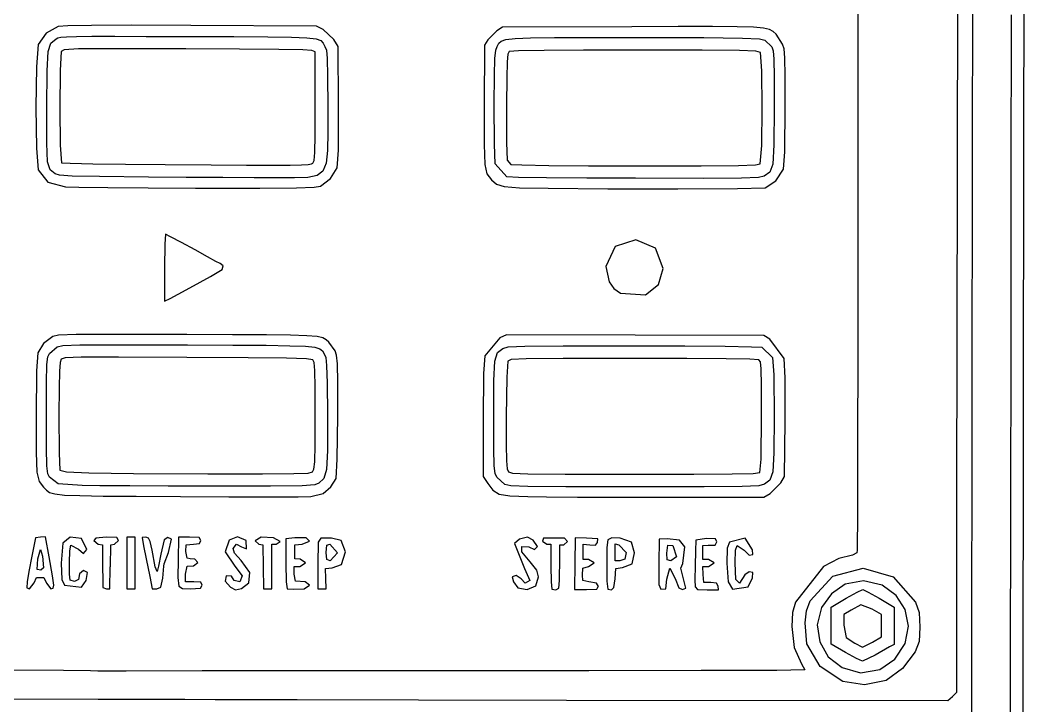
# Model space of a CAD drawing. Extents: x 0 to 149, y 0 to 89.
# Drawn here: x 118.8 to 149.26, y 30.54 to 51.35 of the extents above; entities that cross this region are included whole.
import ezdxf

# ---------------------------------------------------------------- set-up
doc = ezdxf.new("R2010")
doc.units = 0
doc.layers.get('0').update_dxf_attribs({"linetype": 'CONTINUOUS'})

msp = doc.modelspace()

# ---------------------------------------------------------------- linework, layer by layer
at = {"color": 0}
for p, q in [((149.263, 56.4155), (149.254, 47.8014)), ((147.704, 53.9489), (147.694, 47.2528)), ((147.246, 47.0242), (147.257, 53.1756)), ((144.223, 51.7895), (144.223, 48.3126)), ((148.876, 46.5088), (148.882, 51.5041)), ((120.253, 51.175), (119.958, 51.1514)), ((120.97, 51.1874), (120.253, 51.175)), ((122.185, 51.1898), (120.97, 51.1874)), ((123.982, 51.1831), (122.185, 51.1898)), ((127.799, 51.1637), (123.982, 51.1831)), ((119.592, 50.9503), (119.355, 50.607)), ((119.958, 51.1514), (119.592, 50.9503)), ((127.999, 51.0618), (127.799, 51.1637)), ((128.327, 50.7531), (127.999, 51.0618)), ((133.271, 51.0191), (133, 50.7436)), ((133.444, 51.132), (133.271, 51.0191)), ((137.363, 51.1447), (133.444, 51.132)), ((138.767, 51.1485), (137.363, 51.1447)), ((139.813, 51.15), (138.767, 51.1485)), ((140.557, 51.1447), (139.813, 51.15)), ((141.055, 51.1295), (140.557, 51.1447)), ((141.365, 51.1016), (141.055, 51.1295)), ((141.544, 51.0589), (141.365, 51.1016)), ((141.65, 50.9986), (141.544, 51.0589)), ((141.741, 50.9157), (141.65, 50.9986)), ((141.941, 50.6155), (141.741, 50.9157)), ((119.355, 50.607), (119.3, 49.9304)), ((119.654, 50.3894), (119.735, 50.6483)), ((119.735, 50.6483), (119.895, 50.7767)), ((119.895, 50.7767), (119.947, 50.8056)), ((119.947, 50.8056), (120.038, 50.8261)), ((120.038, 50.8261), (120.212, 50.8413)), ((120.212, 50.8413), (120.512, 50.8497)), ((120.512, 50.8497), (120.985, 50.855)), ((120.985, 50.855), (121.674, 50.855)), ((121.674, 50.855), (122.626, 50.8536)), ((122.626, 50.8536), (123.887, 50.8483)), ((123.887, 50.8483), (125.288, 50.8441)), ((125.288, 50.8441), (126.321, 50.8385)), ((126.321, 50.8385), (127.04, 50.8275)), ((127.04, 50.8275), (127.508, 50.8071)), ((127.508, 50.8071), (127.784, 50.7739)), ((127.784, 50.7739), (127.927, 50.7227)), ((127.927, 50.7227), (127.996, 50.6483)), ((127.996, 50.6483), (128.054, 50.5478)), ((128.454, 50.5464), (128.327, 50.7531)), ((132.9, 50.5823), (132.887, 48.7317)), ((133, 50.7436), (132.9, 50.5823)), ((133.277, 50.5449), (133.331, 50.6416)), ((133.331, 50.6416), (133.401, 50.7118)), ((133.401, 50.7118), (133.547, 50.7615)), ((133.547, 50.7615), (133.826, 50.7929)), ((133.826, 50.7929), (134.295, 50.8095)), ((134.295, 50.8095), (135.015, 50.818)), ((135.015, 50.818), (136.043, 50.8194)), ((136.043, 50.8194), (137.437, 50.8166)), ((137.437, 50.8166), (139.554, 50.8138)), ((139.554, 50.8138), (140.721, 50.8028)), ((140.721, 50.8028), (141.238, 50.7806)), ((141.238, 50.7806), (141.405, 50.7379)), ((141.405, 50.7379), (141.61, 50.5312)), ((141.985, 50.4694), (141.941, 50.6155)), ((119.622, 49.8038), (119.654, 50.3894)), ((120.053, 50.3961), (120.015, 49.8203)), ((120.144, 50.4458), (120.053, 50.3961)), ((120.577, 50.4694), (120.144, 50.4458)), ((121.692, 50.4762), (120.577, 50.4694)), ((123.831, 50.4733), (121.692, 50.4762)), ((125.465, 50.468), (123.831, 50.4733)), ((126.65, 50.4567), (125.465, 50.468)), ((127.382, 50.443), (126.65, 50.4567)), ((127.659, 50.4225), (127.382, 50.443)), ((127.757, 50.3784), (127.659, 50.4225)), ((127.757, 48.7179), (127.757, 50.3784)), ((128.054, 50.5478), (128.1, 50.4335)), ((128.1, 50.4335), (128.125, 50.1855)), ((128.465, 48.7867), (128.454, 50.5464)), ((133.21, 50.1826), (133.234, 50.4306)), ((133.234, 50.4306), (133.277, 50.5449)), ((133.606, 50.3149), (133.586, 50.0765)), ((133.641, 50.3922), (133.606, 50.3149)), ((133.93, 50.4102), (133.641, 50.3922)), ((134.703, 50.4225), (133.93, 50.4102)), ((135.898, 50.4306), (134.703, 50.4225)), ((137.455, 50.4335), (135.898, 50.4306)), ((139.495, 50.4321), (137.455, 50.4335)), ((140.63, 50.4239), (139.495, 50.4321)), ((141.132, 50.4031), (140.63, 50.4239)), ((141.266, 50.3647), (141.132, 50.4031)), ((141.311, 49.809), (141.266, 50.3647)), ((141.61, 50.5312), (141.651, 50.4155)), ((141.651, 50.4155), (141.675, 50.1565)), ((142.01, 50.1964), (141.985, 50.4694)), ((128.125, 50.1855), (128.134, 49.6549)), ((133.197, 49.6757), (133.21, 50.1826)), ((133.586, 50.0765), (133.573, 49.5914)), ((141.675, 50.1565), (141.683, 49.6203)), ((142.019, 49.6577), (142.01, 50.1964)), ((119.3, 49.9304), (119.282, 48.6904)), ((119.615, 48.6985), (119.622, 49.8038)), ((120.015, 49.8203), (120.005, 48.6763)), ((128.134, 49.6549), (128.137, 48.6985)), ((133.192, 48.7825), (133.197, 49.6757)), ((141.325, 48.6752), (141.311, 49.809)), ((142.022, 48.7109), (142.019, 49.6577)), ((133.573, 49.5914), (133.566, 48.7743)), ((141.683, 49.6203), (141.684, 48.6738)), ((128.461, 47.4003), (128.465, 48.7867)), ((133.194, 47.5851), (133.192, 48.7825)), ((133.566, 48.7743), (133.565, 47.6321)), ((119.282, 48.6904), (119.3, 47.4581)), ((119.614, 47.6084), (119.615, 48.6985)), ((120.005, 48.6763), (120.02, 47.5477)), ((127.754, 47.8413), (127.757, 48.7179)), ((128.137, 48.6985), (128.138, 47.9407)), ((132.887, 48.7317), (132.883, 47.5753)), ((141.308, 47.541), (141.325, 48.6752)), ((141.684, 48.6738), (141.677, 47.5601)), ((142.01, 47.3495), (142.022, 48.7109)), ((144.223, 48.3126), (144.22, 44.1868)), ((127.744, 47.3315), (127.754, 47.8413)), ((128.138, 47.9407), (128.131, 47.3851)), ((119.64, 47.0436), (119.614, 47.6084)), ((120.02, 47.5477), (120.062, 47.0186)), ((132.883, 47.5753), (132.903, 46.9635)), ((133.218, 46.9896), (133.194, 47.5851)), ((133.565, 47.6321), (133.579, 47.0987)), ((141.261, 46.9844), (141.308, 47.541)), ((141.677, 47.5601), (141.646, 46.9787)), ((149.254, 47.8014), (149.243, 39.1389)), ((119.3, 47.4581), (119.355, 46.8037)), ((127.724, 47.0863), (127.744, 47.3315)), ((128.131, 47.3851), (128.089, 47.002)), ((128.426, 46.8658), (128.461, 47.4003)), ((141.97, 46.8189), (142.01, 47.3495)), ((147.694, 47.2528), (147.684, 39.733)), ((119.716, 46.8009), (119.64, 47.0436)), ((120.062, 47.0186), (120.325, 47.0034)), ((120.325, 47.0034), (121.007, 46.9882)), ((121.007, 46.9882), (122, 46.9745)), ((122, 46.9745), (123.205, 46.9621)), ((123.205, 46.9621), (124.604, 46.954)), ((124.604, 46.954), (125.671, 46.947)), ((125.671, 46.947), (126.454, 46.9456)), ((126.454, 46.9456), (126.997, 46.947)), ((126.997, 46.947), (127.346, 46.954)), ((127.346, 46.954), (127.547, 46.965)), ((127.547, 46.965), (127.645, 46.9815)), ((127.645, 46.9815), (127.689, 47.002)), ((127.689, 47.002), (127.724, 47.0863)), ((128.089, 47.002), (127.991, 46.7596)), ((132.903, 46.9635), (132.97, 46.6796)), ((133.575, 46.5861), (133.218, 46.9896)), ((133.579, 47.0987), (133.695, 46.965)), ((133.695, 46.965), (134.024, 46.9512)), ((134.024, 46.9512), (134.849, 46.9388)), ((134.849, 46.9388), (136.049, 46.929)), ((136.049, 46.929), (137.498, 46.9237)), ((137.498, 46.9237), (139.472, 46.9237)), ((139.472, 46.9237), (140.6, 46.9318)), ((140.6, 46.9318), (141.117, 46.9498)), ((141.117, 46.9498), (141.261, 46.9844)), ((141.646, 46.9787), (141.558, 46.7293)), ((147.236, 41.4528), (147.246, 47.0242)), ((119.355, 46.8037), (119.647, 46.433)), ((119.87, 46.6771), (119.716, 46.8009)), ((120.004, 46.6369), (119.87, 46.6771)), ((120.385, 46.6108), (120.004, 46.6369)), ((121.214, 46.5956), (120.385, 46.6108)), ((127.813, 46.6259), (127.533, 46.5695)), ((127.991, 46.7596), (127.813, 46.6259)), ((128.225, 46.5363), (128.426, 46.8658)), ((132.97, 46.6796), (133.106, 46.5032)), ((141.385, 46.6136), (141.21, 46.5737)), ((141.558, 46.7293), (141.385, 46.6136)), ((141.739, 46.4675), (141.97, 46.8189)), ((119.647, 46.433), (120.177, 46.2855)), ((122.695, 46.5818), (121.214, 46.5956)), ((123.839, 46.5737), (122.695, 46.5818)), ((124.952, 46.5681), (123.839, 46.5737)), ((125.905, 46.5638), (124.952, 46.5681)), ((126.573, 46.561), (125.905, 46.5638)), ((127.127, 46.5586), (126.573, 46.561)), ((127.533, 46.5695), (127.127, 46.5586)), ((127.722, 46.2732), (127.92, 46.3102)), ((127.92, 46.3102), (127.922, 46.3102)), ((127.922, 46.3102), (128.225, 46.5363)), ((133.106, 46.5032), (133.255, 46.3684)), ((133.255, 46.3684), (133.489, 46.295)), ((133.922, 46.5723), (133.575, 46.5861)), ((134.772, 46.5596), (133.922, 46.5723)), ((135.997, 46.5501), (134.772, 46.5596)), ((137.472, 46.5448), (135.997, 46.5501)), ((139.548, 46.5434), (137.472, 46.5448)), ((140.696, 46.5515), (139.548, 46.5434)), ((141.21, 46.5737), (140.696, 46.5515)), ((141.409, 46.2608), (141.739, 46.4675)), ((148.871, 41.4884), (148.876, 46.5088)), ((120.177, 46.2855), (120.587, 46.2746)), ((120.587, 46.2746), (121.467, 46.265)), ((121.467, 46.265), (122.688, 46.2566)), ((122.688, 46.2566), (124.121, 46.2499)), ((124.121, 46.2499), (126.078, 46.247)), ((126.078, 46.247), (127.193, 46.2538)), ((127.193, 46.2538), (127.722, 46.2732)), ((133.489, 46.295), (133.962, 46.2608)), ((133.962, 46.2608), (134.826, 46.2428)), ((134.826, 46.2428), (136.635, 46.2291)), ((136.635, 46.2291), (138.764, 46.2291)), ((138.764, 46.2291), (140.57, 46.24)), ((140.57, 46.24), (141.409, 46.2608)), ((123.212, 44.8455), (123.191, 44.5477)), ((123.367, 44.7738), (123.212, 44.8455)), ((123.191, 44.5477), (123.184, 43.8284)), ((123.706, 44.5961), (123.367, 44.7738)), ((124.117, 44.3727), (123.706, 44.5961)), ((136.86, 44.4747), (136.579, 43.8644)), ((137.488, 44.6828), (136.86, 44.4747)), ((138.081, 44.4306), (137.488, 44.6828)), ((124.486, 44.1621), (124.117, 44.3727)), ((138.312, 43.8094), (138.081, 44.4306)), ((144.22, 44.1868), (144.219, 41.0337)), ((124.744, 44.0171), (124.486, 44.1621)), ((124.874, 43.9568), (124.744, 44.0171)), ((124.966, 43.8891), (124.874, 43.9568)), ((124.94, 43.7734), (124.966, 43.8891)), ((136.579, 43.8644), (136.675, 43.4082)), ((123.184, 43.8284), (123.184, 42.8128)), ((123.957, 43.2234), (124.579, 43.5681)), ((124.579, 43.5681), (124.94, 43.7734)), ((138.175, 43.3201), (138.312, 43.8094)), ((136.675, 43.4082), (136.817, 43.1987)), ((137.781, 43.0071), (138.175, 43.3201)), ((123.354, 42.8995), (123.6, 43.0308)), ((123.6, 43.0308), (123.957, 43.2234)), ((136.817, 43.1987), (137.022, 43.0583)), ((137.022, 43.0583), (137.781, 43.0071)), ((123.184, 42.8128), (123.354, 42.8995)), ((119.793, 41.7421), (119.513, 41.5286)), ((119.973, 41.7834), (119.793, 41.7421)), ((120.505, 41.8042), (119.973, 41.7834)), ((121.699, 41.8098), (120.505, 41.8042)), ((123.861, 41.8042), (121.699, 41.8098)), ((125.244, 41.7999), (123.861, 41.8042)), ((126.276, 41.7946), (125.244, 41.7999)), ((127.012, 41.7848), (126.276, 41.7946)), ((127.506, 41.7682), (127.012, 41.7848)), ((127.813, 41.7421), (127.506, 41.7682)), ((127.99, 41.7036), (127.813, 41.7421)), ((133.558, 41.7999), (133.364, 41.7089)), ((137.462, 41.7876), (133.558, 41.7999)), ((141.366, 41.7766), (137.462, 41.7876)), ((141.556, 41.6648), (141.366, 41.7766)), ((119.513, 41.5286), (119.338, 41.2531)), ((119.695, 41.2337), (119.928, 41.4281)), ((119.928, 41.4281), (120.099, 41.4708)), ((120.099, 41.4708), (120.612, 41.4913)), ((120.612, 41.4913), (121.772, 41.4955)), ((121.772, 41.4955), (123.883, 41.4884)), ((123.883, 41.4884), (125.256, 41.4846)), ((125.256, 41.4846), (126.271, 41.4775)), ((126.271, 41.4775), (126.988, 41.4666)), ((126.988, 41.4666), (127.46, 41.4486)), ((127.46, 41.4486), (127.744, 41.4182)), ((128.09, 41.6486), (127.99, 41.7036)), ((128.173, 41.5742), (128.09, 41.6486)), ((128.359, 41.311), (128.173, 41.5742)), ((133.364, 41.7089), (132.903, 41.1536)), ((133.456, 41.3854), (133.617, 41.4295)), ((133.617, 41.4295), (134.122, 41.4514)), ((134.122, 41.4514), (135.279, 41.4595)), ((135.279, 41.4595), (137.401, 41.4595)), ((137.401, 41.4595), (138.97, 41.457)), ((138.97, 41.457), (140.193, 41.4486)), ((140.193, 41.4486), (140.997, 41.4362)), ((140.997, 41.4362), (141.311, 41.4182)), ((141.984, 41.0792), (141.556, 41.6648)), ((147.231, 37.0748), (147.236, 41.4528)), ((148.864, 36.5167), (148.871, 41.4884)), ((119.338, 41.2531), (119.301, 40.7074)), ((119.618, 40.8933), (119.644, 41.1332)), ((119.644, 41.1332), (119.695, 41.2337)), ((127.744, 41.4182), (127.899, 41.3713)), ((127.899, 41.3713), (127.976, 41.3067)), ((127.976, 41.3067), (128.035, 41.2186)), ((128.035, 41.2186), (128.079, 41.111)), ((128.407, 41.1798), (128.359, 41.311)), ((128.433, 40.9166), (128.407, 41.1798)), ((132.903, 41.1536), (132.862, 40.6192)), ((133.211, 40.9981), (133.294, 41.2598)), ((133.294, 41.2598), (133.456, 41.3854)), ((141.311, 41.4182), (141.639, 41.1067)), ((119.608, 40.3532), (119.618, 40.8933)), ((120.017, 40.954), (119.998, 40.6894)), ((120.049, 41.0545), (120.017, 40.954)), ((120.173, 41.0958), (120.049, 41.0545)), ((120.656, 41.1152), (120.173, 41.0958)), ((121.788, 41.1194), (120.656, 41.1152)), ((123.866, 41.111), (121.788, 41.1194)), ((125.728, 41.1014), (123.866, 41.111)), ((126.889, 41.0877), (125.728, 41.1014)), ((127.493, 41.0683), (126.889, 41.0877)), ((127.689, 41.0393), (127.493, 41.0683)), ((127.724, 40.9568), (127.689, 41.0393)), ((127.744, 40.7155), (127.724, 40.9568)), ((128.079, 41.111), (128.105, 40.8615)), ((128.105, 40.8615), (128.118, 40.3324)), ((128.441, 40.3599), (128.433, 40.9166)), ((133.179, 40.4139), (133.211, 40.9981)), ((133.601, 40.9995), (133.569, 40.5088)), ((133.703, 41.045), (133.601, 40.9995)), ((134.158, 41.0683), (133.703, 41.045)), ((135.282, 41.0767), (134.158, 41.0683)), ((137.39, 41.0778), (135.282, 41.0767)), ((139.036, 41.0767), (137.39, 41.0778)), ((140.224, 41.0683), (139.036, 41.0767)), ((140.951, 41.0545), (140.224, 41.0683)), ((141.222, 41.0337), (140.951, 41.0545)), ((141.267, 40.9758), (141.222, 41.0337)), ((141.29, 40.7666), (141.267, 40.9758)), ((141.639, 41.1067), (141.671, 40.5818)), ((142.014, 40.4922), (141.984, 41.0792)), ((144.219, 41.0337), (144.217, 38.723)), ((119.301, 40.7074), (119.289, 39.3418)), ((119.998, 40.6894), (119.987, 40.1849)), ((127.754, 40.211), (127.744, 40.7155)), ((132.862, 40.6192), (132.854, 39.2356)), ((141.3, 40.265), (141.29, 40.7666)), ((141.671, 40.5818), (141.683, 39.3086)), ((119.607, 39.3499), (119.608, 40.3532)), ((127.757, 39.3442), (127.754, 40.211)), ((128.118, 40.3324), (128.127, 39.3845)), ((128.443, 39.3428), (128.441, 40.3599)), ((133.175, 39.3167), (133.179, 40.4139)), ((133.569, 40.5088), (133.557, 39.321)), ((141.303, 39.3277), (141.3, 40.265)), ((142.015, 39.1844), (142.014, 40.4922)), ((119.987, 40.1849), (119.983, 39.3608)), ((147.684, 39.733), (147.672, 31.3407)), ((119.289, 39.3418), (119.29, 38.2295)), ((119.608, 38.3565), (119.607, 39.3499)), ((119.983, 39.3608), (119.99, 38.2005)), ((127.754, 38.4485), (127.757, 39.3442)), ((128.127, 39.3845), (128.13, 38.2873)), ((128.428, 38.0189), (128.443, 39.3428)), ((133.176, 38.3357), (133.175, 39.3167)), ((133.557, 39.321), (133.557, 38.4623)), ((141.292, 38.0227), (141.303, 39.3277)), ((141.683, 39.3086), (141.677, 38.2185)), ((132.854, 39.2356), (132.857, 37.4992)), ((142.001, 37.5006), (142.015, 39.1844)), ((149.243, 39.1389), (149.231, 30.7661)), ((144.217, 38.723), (144.214, 37.1217)), ((127.744, 37.9469), (127.754, 38.4485)), ((133.557, 38.4623), (133.565, 37.9691)), ((119.29, 38.2295), (119.315, 37.6301)), ((119.618, 37.816), (119.608, 38.3565)), ((119.99, 38.2005), (120.013, 37.6851)), ((128.13, 38.2873), (128.104, 37.7045)), ((133.186, 37.816), (133.176, 38.3357)), ((141.677, 38.2185), (141.645, 37.6382)), ((119.643, 37.5737), (119.618, 37.816)), ((127.721, 37.7183), (127.744, 37.9469)), ((128.399, 37.4357), (128.428, 38.0189)), ((133.215, 37.586), (133.186, 37.816)), ((133.565, 37.9691), (133.587, 37.7335)), ((141.252, 37.6149), (141.292, 38.0227)), ((119.315, 37.6301), (119.384, 37.3447)), ((119.691, 37.4731), (119.643, 37.5737)), ((119.954, 37.2787), (119.691, 37.4731)), ((120.013, 37.6851), (120.215, 37.6372)), ((120.215, 37.6372), (120.888, 37.6054)), ((120.888, 37.6054), (122.245, 37.5874)), ((122.245, 37.5874), (124.496, 37.5779)), ((124.496, 37.5779), (126.162, 37.5765)), ((126.162, 37.5765), (127.111, 37.5832)), ((127.111, 37.5832), (127.547, 37.6026)), ((127.547, 37.6026), (127.681, 37.6372)), ((127.681, 37.6372), (127.721, 37.7183)), ((128.104, 37.7045), (128.025, 37.4371)), ((132.857, 37.4992), (132.992, 37.2883)), ((133.27, 37.4756), (133.215, 37.586)), ((133.514, 37.2579), (133.27, 37.4756)), ((133.587, 37.7335), (133.626, 37.6424)), ((133.626, 37.6424), (133.745, 37.5998)), ((133.745, 37.5998), (134.214, 37.5765)), ((134.214, 37.5765), (135.342, 37.568)), ((135.342, 37.568), (137.448, 37.5652)), ((137.448, 37.5652), (139.244, 37.568)), ((139.244, 37.568), (140.408, 37.5765)), ((140.408, 37.5765), (141.044, 37.5916)), ((141.044, 37.5916), (141.252, 37.6149)), ((141.645, 37.6382), (141.556, 37.3835)), ((141.884, 37.3006), (142.001, 37.5006)), ((119.384, 37.3447), (119.516, 37.1711)), ((119.516, 37.1711), (119.6, 37.0815)), ((120.686, 37.2262), (119.954, 37.2787)), ((121.222, 37.2181), (120.686, 37.2262)), ((122.137, 37.211), (121.222, 37.2181)), ((123.301, 37.2071), (122.137, 37.211)), ((124.588, 37.2043), (123.301, 37.2071)), ((126.405, 37.2071), (124.588, 37.2043)), ((127.358, 37.2166), (126.405, 37.2071)), ((127.747, 37.2428), (127.358, 37.2166)), ((127.87, 37.2925), (127.747, 37.2428)), ((128.025, 37.4371), (127.87, 37.2925)), ((127.995, 36.9838), (128.23, 37.1821)), ((128.23, 37.1821), (128.399, 37.4357)), ((132.992, 37.2883), (133.148, 37.0801)), ((133.692, 37.2181), (133.514, 37.2579)), ((134.213, 37.1962), (133.692, 37.2181)), ((135.368, 37.1863), (134.213, 37.1962)), ((137.451, 37.1835), (135.368, 37.1863)), ((139.562, 37.1863), (137.451, 37.1835)), ((140.714, 37.1962), (139.562, 37.1863)), ((141.219, 37.2181), (140.714, 37.1962)), ((141.388, 37.2607), (141.219, 37.2181)), ((141.556, 37.3835), (141.388, 37.2607)), ((141.566, 36.9838), (141.884, 37.3006)), ((119.6, 37.0815), (119.696, 37.0156)), ((119.696, 37.0156), (119.862, 36.9672)), ((119.862, 36.9672), (120.151, 36.9355)), ((120.151, 36.9355), (120.621, 36.9164)), ((120.621, 36.9164), (121.327, 36.9037)), ((121.327, 36.9037), (122.324, 36.8956)), ((122.324, 36.8956), (123.671, 36.8875)), ((123.671, 36.8875), (125.136, 36.8819)), ((125.136, 36.8819), (126.369, 36.8804)), ((126.369, 36.8804), (127.244, 36.8819)), ((127.244, 36.8819), (127.628, 36.8886)), ((127.628, 36.8886), (127.995, 36.9824)), ((127.995, 36.9824), (127.995, 36.9838)), ((133.148, 37.0801), (133.339, 36.9644)), ((133.339, 36.9644), (133.662, 36.9108)), ((133.662, 36.9108), (134.211, 36.8875)), ((134.211, 36.8875), (134.773, 36.8804)), ((134.773, 36.8804), (135.712, 36.8734)), ((135.712, 36.8734), (136.894, 36.8695)), ((136.894, 36.8695), (138.191, 36.8667)), ((138.191, 36.8667), (141.366, 36.8667)), ((141.366, 36.8667), (141.566, 36.9838)), ((144.214, 37.1217), (144.212, 36.1005)), ((147.23, 34.5019), (147.231, 37.0748)), ((148.857, 31.6728), (148.864, 36.5167)), ((144.212, 36.1005), (144.207, 35.5244)), ((119.268, 35.6387), (119.158, 35.0766)), ((119.42, 35.6514), (119.268, 35.6387)), ((119.572, 35.6637), (119.42, 35.6514)), ((119.684, 35.0587), (119.572, 35.6637)), ((120.326, 35.6538), (120.096, 35.4736)), ((120.668, 35.6126), (120.326, 35.6538)), ((121.416, 35.6514), (121.103, 35.6277)), ((121.74, 35.6485), (121.416, 35.6514)), ((121.787, 35.5589), (121.74, 35.6485)), ((122.295, 35.6595), (122.04, 35.6595)), ((122.04, 35.6595), (122.04, 34.0927)), ((122.295, 34.8768), (122.295, 35.6595)), ((122.623, 35.6514), (122.506, 35.6429)), ((122.506, 35.6429), (122.552, 35.3921)), ((122.696, 35.6277), (122.623, 35.6514)), ((123.282, 35.6429), (123.171, 35.5741)), ((123.395, 35.596), (123.282, 35.6429)), ((123.612, 35.6595), (123.599, 34.9718)), ((123.948, 35.6595), (123.612, 35.6595)), ((124.24, 35.6457), (123.948, 35.6595)), ((124.285, 35.5561), (124.24, 35.6457)), ((125.396, 35.6637), (125.144, 35.5646)), ((125.662, 35.5561), (125.396, 35.6637)), ((126.115, 35.6538), (125.936, 35.548)), ((126.497, 35.6376), (126.115, 35.6538)), ((127.484, 35.6387), (127.142, 35.6376)), ((127.587, 35.5328), (127.484, 35.6387)), ((134.195, 35.6595), (133.955, 35.5988)), ((134.374, 35.5632), (134.195, 35.6595)), ((135.651, 35.6387), (135.639, 34.8547)), ((135.988, 35.6263), (135.651, 35.6387)), ((120.096, 35.4736), (120.052, 34.8699)), ((120.312, 35.2406), (120.34, 35.4157)), ((120.34, 35.4157), (120.58, 35.2873)), ((120.824, 35.2792), (120.668, 35.6126)), ((121.103, 35.6277), (121.045, 35.5547)), ((121.045, 35.5547), (121.174, 35.4485)), ((121.174, 35.4485), (121.301, 35.4266)), ((121.301, 35.4266), (121.306, 34.7913)), ((121.543, 34.7597), (121.554, 35.4266)), ((121.554, 35.4266), (121.671, 35.4404)), ((121.671, 35.4404), (121.787, 35.5589)), ((122.552, 35.3921), (122.633, 35.0036)), ((122.751, 35.523), (122.696, 35.6277)), ((122.814, 35.2585), (122.751, 35.523)), ((123.171, 35.5741), (123.075, 35.14)), ((123.303, 35.1896), (123.395, 35.596)), ((123.828, 35.2254), (123.84, 35.4266)), ((123.84, 35.4266), (124.062, 35.439)), ((124.062, 35.439), (124.249, 35.4665)), ((124.249, 35.4665), (124.285, 35.5561)), ((125.144, 35.5646), (125.025, 35.2075)), ((125.266, 35.3148), (125.368, 35.4418)), ((125.368, 35.4418), (125.525, 35.3617)), ((125.525, 35.3617), (125.678, 35.2986)), ((125.678, 35.2986), (125.662, 35.5561)), ((125.936, 35.548), (126.052, 35.4404)), ((126.052, 35.4404), (126.169, 35.4266)), ((126.169, 35.4266), (126.191, 34.0927)), ((126.443, 34.7707), (126.443, 35.4485)), ((126.443, 35.4485), (126.57, 35.4485)), ((126.698, 35.5286), (126.497, 35.6376)), ((126.57, 35.4485), (126.698, 35.5286)), ((127.142, 35.6376), (126.869, 35.6073)), ((126.869, 35.6073), (126.869, 34.8534)), ((127.142, 35.4266), (127.364, 35.439)), ((127.142, 35.0036), (127.142, 35.4266)), ((127.364, 35.439), (127.587, 35.5328)), ((127.853, 35.5053), (127.841, 34.8506)), ((127.927, 35.6306), (127.853, 35.5053)), ((128.25, 35.6306), (127.927, 35.6306)), ((128.094, 35.1937), (128.108, 35.4129)), ((128.108, 35.4129), (128.198, 35.4485)), ((128.198, 35.4485), (128.433, 35.1786)), ((128.548, 35.5519), (128.25, 35.6306)), ((128.681, 35.2075), (128.548, 35.5519)), ((133.955, 35.5988), (133.806, 35.4612)), ((133.806, 35.4612), (134.107, 34.71)), ((134.031, 35.2116), (134.028, 35.3741)), ((134.028, 35.3741), (134.243, 35.3631)), ((134.243, 35.3631), (134.415, 35.2792)), ((134.507, 35.3741), (134.374, 35.5632)), ((134.415, 35.2792), (134.507, 35.3741)), ((134.688, 35.621), (134.656, 35.5328)), ((134.656, 35.5328), (134.783, 35.4471)), ((134.987, 35.6263), (134.688, 35.621)), ((134.783, 35.4471), (134.91, 35.4471)), ((134.91, 35.4471), (134.91, 34.7775)), ((135.323, 35.6224), (134.987, 35.6263)), ((135.18, 35.0242), (135.186, 35.4266)), ((135.186, 35.4266), (135.303, 35.4252)), ((135.303, 35.4252), (135.418, 35.5205)), ((135.418, 35.5205), (135.323, 35.6224)), ((135.884, 34.9829), (135.884, 35.4446)), ((135.884, 35.4446), (136.09, 35.4196)), ((136.336, 35.603), (135.988, 35.6263)), ((136.09, 35.4196), (136.266, 35.4157)), ((136.266, 35.4157), (136.321, 35.494)), ((136.321, 35.494), (136.336, 35.603)), ((136.605, 35.3452), (136.604, 34.8589)), ((136.641, 35.5741), (136.605, 35.3452)), ((136.762, 35.6376), (136.641, 35.5741)), ((137.014, 35.6235), (136.762, 35.6376)), ((136.857, 35.1992), (136.857, 35.457)), ((136.857, 35.457), (136.974, 35.4281)), ((136.974, 35.4281), (137.196, 35.1923)), ((137.352, 35.5092), (137.014, 35.6235)), ((137.45, 35.18), (137.352, 35.5092)), ((138.191, 35.596), (138.183, 34.8478)), ((138.442, 35.6087), (138.191, 35.596)), ((138.424, 35.1703), (138.458, 35.4087)), ((138.815, 35.5671), (138.442, 35.6087)), ((138.458, 35.4087), (138.61, 35.4072)), ((138.61, 35.4072), (138.724, 35.0545)), ((138.975, 35.3603), (138.815, 35.5671)), ((138.909, 34.8534), (138.975, 35.3603)), ((139.309, 35.5646), (139.294, 35.2461)), ((139.631, 35.6168), (139.309, 35.5646)), ((139.525, 35.4058), (139.683, 35.4129)), ((139.525, 34.9829), (139.525, 35.4058)), ((139.904, 35.6045), (139.631, 35.6168)), ((139.683, 35.4129), (139.896, 35.4171)), ((139.896, 35.4171), (139.948, 35.5163)), ((139.948, 35.5163), (139.904, 35.6045)), ((140.331, 35.5039), (140.258, 35.3247)), ((140.802, 35.6224), (140.331, 35.5039)), ((140.51, 35.264), (140.561, 35.4044)), ((140.561, 35.4044), (140.776, 35.2599)), ((141.029, 35.2668), (140.802, 35.6224)), ((144.207, 35.5244), (144.202, 35.2626)), ((119.158, 35.0766), (119.07, 34.6191)), ((119.345, 34.9953), (119.421, 35.2792)), ((119.421, 35.2792), (119.48, 35.078)), ((119.48, 35.078), (119.512, 34.7266)), ((119.789, 34.4854), (119.684, 35.0587)), ((120.3, 34.8919), (120.312, 35.2406)), ((120.58, 35.2873), (120.727, 35.1607)), ((120.727, 35.1607), (120.824, 35.2792)), ((122.906, 34.7555), (122.814, 35.2585)), ((123.075, 35.14), (123.002, 34.7803)), ((123.179, 34.852), (123.303, 35.1896)), ((123.869, 35.0187), (123.828, 35.2254)), ((125.025, 35.2075), (125.321, 34.7789)), ((125.308, 35.1744), (125.266, 35.3148)), ((125.508, 34.9484), (125.308, 35.1744)), ((128.109, 34.9746), (128.094, 35.1937)), ((128.433, 35.1786), (128.213, 34.9402)), ((128.557, 34.8313), (128.681, 35.2075)), ((134.282, 34.9071), (134.031, 35.2116)), ((136.857, 34.9402), (136.857, 35.1992)), ((137.196, 35.1923), (137.156, 34.9911)), ((137.371, 34.852), (137.45, 35.18)), ((138.441, 34.9705), (138.424, 35.1703)), ((138.724, 35.0545), (138.552, 34.9402)), ((139.294, 35.2461), (139.285, 34.7886)), ((140.258, 35.3247), (140.244, 34.8685)), ((140.498, 34.8754), (140.51, 35.264)), ((140.776, 35.2599), (140.93, 35.1096)), ((140.93, 35.1096), (141.037, 35.1317)), ((141.037, 35.1317), (141.029, 35.2668)), ((144.058, 35.1096), (143.647, 35.0118)), ((144.195, 35.1841), (144.058, 35.1096)), ((144.202, 35.2626), (144.195, 35.1841)), ((119.32, 34.6728), (119.345, 34.9953)), ((119.512, 34.7266), (119.43, 34.6522)), ((120.052, 34.8699), (120.066, 34.3669)), ((120.303, 34.5378), (120.3, 34.8919)), ((121.306, 34.7913), (121.31, 34.3352)), ((121.531, 34.0927), (121.541, 34.7597)), ((121.541, 34.7597), (121.543, 34.7597)), ((122.295, 34.0927), (122.295, 34.8768)), ((122.633, 35.0036), (122.743, 34.4634)), ((122.96, 34.6163), (122.906, 34.7555)), ((123.002, 34.7803), (122.96, 34.6163)), ((123.136, 34.411), (123.161, 34.7748)), ((123.161, 34.7748), (123.179, 34.852)), ((123.599, 34.9718), (123.589, 34.4303)), ((123.825, 34.5378), (123.876, 34.7748)), ((123.967, 35.0022), (123.869, 35.0187)), ((123.876, 34.7748), (124.062, 34.7831)), ((124.105, 34.987), (123.967, 35.0022)), ((124.062, 34.7831), (124.2, 34.885)), ((124.2, 34.885), (124.105, 34.987)), ((125.321, 34.7789), (125.546, 34.4813)), ((125.778, 34.5805), (125.508, 34.9484)), ((126.443, 34.0927), (126.443, 34.7707)), ((126.869, 34.8534), (126.88, 34.3035)), ((127.121, 34.5378), (127.121, 34.7707)), ((127.121, 34.7707), (127.291, 34.7707)), ((127.301, 34.9898), (127.142, 35.0036)), ((127.291, 34.7707), (127.46, 34.874)), ((127.46, 34.874), (127.301, 34.9898)), ((127.841, 34.8506), (127.841, 34.0927)), ((128.074, 34.7073), (128.272, 34.7293)), ((128.213, 34.9402), (128.109, 34.9746)), ((128.272, 34.7293), (128.557, 34.8313)), ((134.488, 34.6549), (134.282, 34.9071)), ((134.91, 34.7775), (134.917, 34.2966)), ((135.169, 34.3462), (135.18, 35.0242)), ((135.639, 34.8547), (135.628, 34.072)), ((135.882, 34.7183), (136.054, 34.7707)), ((136.054, 34.9829), (135.884, 34.9829)), ((136.223, 34.8768), (136.054, 34.9829)), ((136.054, 34.7707), (136.223, 34.8768)), ((136.604, 34.8589), (136.612, 34.3201)), ((137.002, 34.9402), (136.857, 34.9402)), ((136.879, 34.7073), (137.086, 34.7307)), ((137.156, 34.9911), (137.002, 34.9402)), ((137.086, 34.7307), (137.371, 34.852)), ((138.183, 34.8478), (138.187, 34.2194)), ((138.552, 34.9402), (138.441, 34.9705)), ((138.853, 34.7128), (138.909, 34.8534)), ((139.285, 34.7886), (139.282, 34.3642)), ((139.533, 34.5267), (139.521, 34.7707)), ((139.521, 34.7707), (139.692, 34.7707)), ((139.694, 34.9829), (139.525, 34.9829)), ((139.692, 34.7707), (139.864, 34.8768)), ((139.864, 34.8768), (139.694, 34.9829)), ((140.244, 34.8685), (140.284, 34.2966)), ((140.52, 34.3683), (140.498, 34.8754)), ((143.182, 34.7679), (142.332, 33.6806)), ((143.647, 35.0118), (143.182, 34.7679)), ((119.07, 34.6191), (119.018, 34.3035)), ((119.231, 34.2732), (119.3, 34.4344)), ((119.3, 34.4344), (119.527, 34.4372)), ((119.43, 34.6522), (119.32, 34.6728)), ((119.527, 34.4372), (119.601, 34.2622)), ((119.83, 34.2001), (119.789, 34.4854)), ((120.326, 34.3476), (120.303, 34.5378)), ((120.602, 34.5419), (120.576, 34.3724)), ((120.729, 34.6439), (120.602, 34.5419)), ((120.85, 34.5888), (120.729, 34.6439)), ((120.813, 34.3435), (120.85, 34.5888)), ((122.743, 34.4634), (122.816, 34.0927)), ((123.589, 34.4303), (123.618, 34.1726)), ((123.822, 34.3049), (123.825, 34.5378)), ((125.052, 34.4785), (125.025, 34.3201)), ((125.215, 34.4744), (125.052, 34.4785)), ((125.301, 34.3462), (125.215, 34.4744)), ((125.546, 34.4813), (125.47, 34.3049)), ((125.749, 34.2704), (125.778, 34.5805)), ((127.16, 34.3187), (127.121, 34.5378)), ((128.083, 34.4), (128.074, 34.7073)), ((133.854, 34.4882), (133.735, 34.4537)), ((133.735, 34.4537), (133.777, 34.3035)), ((134.009, 34.389), (133.854, 34.4882)), ((134.107, 34.71), (134.269, 34.3366)), ((134.455, 34.1822), (134.53, 34.4565)), ((134.53, 34.4565), (134.488, 34.6549)), ((135.866, 34.5047), (135.882, 34.7183)), ((135.883, 34.3379), (135.866, 34.5047)), ((136.857, 34.3903), (136.879, 34.7073)), ((138.432, 34.3793), (138.514, 34.7197)), ((138.514, 34.7197), (138.684, 34.4027)), ((138.932, 34.3958), (138.853, 34.7128)), ((139.546, 34.2842), (139.533, 34.5267)), ((140.794, 34.5143), (140.629, 34.2622)), ((140.927, 34.6012), (140.794, 34.5143)), ((140.898, 34.1464), (141.032, 34.422)), ((141.038, 34.5791), (140.927, 34.6012)), ((141.032, 34.422), (141.038, 34.5791)), ((142.781, 33.722), (143.469, 34.473)), ((143.469, 34.473), (144.384, 34.7141)), ((144.384, 34.7141), (145.295, 34.4496)), ((145.295, 34.4496), (145.973, 33.6793)), ((147.23, 30.9521), (147.23, 34.5019)), ((119.018, 34.3035), (119.007, 34.123)), ((119.007, 34.123), (119.091, 34.0927)), ((119.091, 34.0927), (119.231, 34.2732)), ((119.601, 34.2622), (119.739, 34.0927)), ((119.811, 34.1037), (119.83, 34.2001)), ((120.066, 34.3669), (120.155, 34.1974)), ((120.155, 34.1974), (120.662, 34.1423)), ((120.456, 34.3076), (120.326, 34.3476)), ((120.576, 34.3724), (120.456, 34.3076)), ((120.662, 34.1423), (120.813, 34.3435)), ((121.31, 34.3352), (121.316, 34.1257)), ((121.316, 34.1257), (121.426, 34.0927)), ((122.95, 34.0927), (123.073, 34.134)), ((123.073, 34.134), (123.136, 34.411)), ((123.618, 34.1726), (123.731, 34.0954)), ((124.074, 34.3049), (123.822, 34.3049)), ((124.291, 34.2911), (124.074, 34.3049)), ((124.28, 34.1065), (124.327, 34.1988)), ((124.327, 34.1988), (124.291, 34.2911)), ((125.025, 34.3201), (125.185, 34.134)), ((125.185, 34.134), (125.338, 34.0582)), ((125.47, 34.3049), (125.301, 34.3462)), ((125.523, 34.0954), (125.749, 34.2704)), ((126.88, 34.3035), (126.91, 34.0858)), ((127.449, 34.3035), (127.16, 34.3187)), ((127.427, 34.0899), (127.587, 34.2029)), ((127.587, 34.2029), (127.449, 34.3035)), ((128.091, 34.0927), (128.083, 34.4)), ((133.777, 34.3035), (133.907, 34.123)), ((133.907, 34.123), (134.188, 34.0679)), ((134.134, 34.2649), (134.009, 34.389)), ((134.269, 34.3366), (134.134, 34.2649)), ((134.188, 34.0679), (134.455, 34.1822)), ((134.917, 34.2966), (134.938, 34.0803)), ((135.15, 34.1106), (135.169, 34.3462)), ((136.058, 34.3008), (135.883, 34.3379)), ((136.292, 34.2649), (136.058, 34.3008)), ((136.35, 34.1588), (136.292, 34.2649)), ((136.299, 34.0761), (136.349, 34.1588)), ((136.349, 34.1588), (136.35, 34.1588)), ((136.612, 34.3201), (136.634, 34.0775)), ((136.75, 34.0596), (136.824, 34.1244)), ((136.824, 34.1244), (136.857, 34.3903)), ((138.187, 34.2194), (138.246, 34.0803)), ((138.396, 34.0899), (138.432, 34.3793)), ((138.684, 34.4027), (138.788, 34.123)), ((138.788, 34.123), (138.902, 34.0679)), ((139.008, 34.1037), (138.932, 34.3958)), ((139.282, 34.3642), (139.291, 34.1478)), ((139.291, 34.1478), (139.361, 34.0679)), ((139.758, 34.2815), (139.546, 34.2842)), ((139.938, 34.2622), (139.758, 34.2815)), ((139.983, 34.1685), (139.938, 34.2622)), ((139.995, 34.0582), (139.983, 34.1685)), ((140.284, 34.2966), (140.424, 34.0789)), ((140.424, 34.0789), (140.898, 34.1464)), ((140.629, 34.2622), (140.52, 34.3683)), ((143.836, 34.2346), (143.422, 33.9411)), ((144.392, 34.3338), (143.836, 34.2346)), ((144.961, 34.2029), (144.392, 34.3338)), ((145.391, 33.886), (144.961, 34.2029)), ((119.739, 34.0927), (119.811, 34.1037)), ((121.426, 34.0927), (121.531, 34.0927)), ((122.04, 34.0927), (122.295, 34.0927)), ((122.816, 34.0927), (122.95, 34.0927)), ((123.731, 34.0954), (123.972, 34.0927)), ((123.972, 34.0927), (124.28, 34.1065)), ((125.338, 34.0582), (125.523, 34.0954)), ((126.191, 34.0927), (126.443, 34.0927)), ((126.91, 34.0858), (127.11, 34.0803)), ((127.11, 34.0803), (127.429, 34.0899)), ((127.429, 34.0899), (127.427, 34.0899)), ((127.841, 34.0927), (128.091, 34.0927)), ((134.938, 34.0803), (135.064, 34.061)), ((135.064, 34.061), (135.15, 34.1106)), ((135.628, 34.072), (135.989, 34.0665)), ((135.989, 34.0665), (136.299, 34.0761)), ((136.634, 34.0775), (136.75, 34.0596)), ((138.246, 34.0803), (138.396, 34.0899)), ((138.902, 34.0679), (139.008, 34.1037)), ((139.361, 34.0679), (139.654, 34.0555)), ((139.654, 34.0555), (139.995, 34.0582)), ((143.422, 33.9411), (143.122, 33.5208)), ((143.873, 33.8005), (144.206, 33.988)), ((144.206, 33.988), (144.371, 34.0651)), ((144.371, 34.0651), (144.537, 33.988)), ((144.537, 33.988), (144.87, 33.8005)), ((145.663, 33.4574), (145.391, 33.886)), ((142.332, 33.6806), (142.24, 33.3664)), ((142.662, 33.4202), (142.781, 33.722)), ((143.122, 33.5208), (142.992, 32.9999)), ((143.419, 33.5359), (143.873, 33.8005)), ((143.419, 32.4073), (143.419, 33.5359)), ((144.314, 33.6007), (144.023, 33.4367)), ((144.662, 33.4753), (144.314, 33.6007)), ((144.87, 33.8005), (145.324, 33.5359)), ((145.324, 33.5359), (145.324, 32.4018)), ((145.973, 33.6793), (146.087, 33.3678)), ((142.24, 33.3664), (142.219, 32.9503)), ((142.623, 33.0522), (142.662, 33.4202)), ((144.023, 33.4367), (143.801, 33.3099)), ((143.801, 33.3099), (143.801, 32.9875)), ((144.943, 33.3141), (144.662, 33.4753)), ((144.943, 32.6306), (144.943, 33.3141)), ((145.758, 32.9585), (145.663, 33.4574)), ((146.087, 33.3678), (146.108, 32.9282)), ((142.219, 32.9503), (142.288, 32.3123)), ((142.677, 32.4197), (142.623, 33.0522)), ((142.992, 32.9999), (143.068, 32.479)), ((143.801, 32.9875), (143.871, 32.6071)), ((145.663, 32.4294), (145.758, 32.9585)), ((146.108, 32.9282), (146.087, 32.4872)), ((143.871, 32.6071), (144.134, 32.4349)), ((144.671, 32.4721), (144.943, 32.6306)), ((142.288, 32.3123), (142.511, 31.8134)), ((143.077, 31.7293), (142.677, 32.4197)), ((143.068, 32.479), (143.326, 32.0228)), ((143.853, 32.1538), (143.419, 32.4073)), ((144.134, 32.4349), (144.363, 32.3178)), ((144.363, 32.3178), (144.671, 32.4721)), ((145.187, 32.3315), (144.745, 32.0766)), ((145.324, 32.4018), (145.187, 32.3315)), ((145.35, 31.9581), (145.663, 32.4294)), ((146.087, 32.4872), (145.959, 32.1731)), ((143.326, 32.0228), (143.743, 31.6963)), ((144.181, 31.9732), (143.853, 32.1538)), ((144.745, 32.0766), (144.365, 31.8961)), ((145.959, 32.1731), (145.577, 31.6659)), ((142.511, 31.8134), (142.615, 31.6273)), ((143.769, 31.2732), (143.077, 31.7293)), ((143.743, 31.6963), (144.307, 31.5364)), ((144.365, 31.8961), (144.181, 31.9732)), ((144.89, 31.6453), (145.35, 31.9581)), ((120.121, 31.6136), (118.033, 31.6246)), ((120.941, 31.5998), (120.121, 31.6136)), ((121.164, 31.586), (120.941, 31.5998)), ((122.021, 31.5929), (121.164, 31.586)), ((124.332, 31.597), (122.021, 31.5929)), ((127.744, 31.5998), (124.332, 31.597)), ((131.906, 31.5984), (127.744, 31.5998)), ((136.063, 31.5998), (131.906, 31.5984)), ((139.469, 31.6053), (136.063, 31.5998)), ((141.768, 31.615), (139.469, 31.6053)), ((142.615, 31.6273), (141.768, 31.615)), ((144.307, 31.5364), (144.89, 31.6453)), ((145.577, 31.6659), (145.083, 31.3118)), ((148.85, 27.0302), (148.857, 31.6728)), ((144.429, 31.1795), (143.769, 31.2732)), ((145.083, 31.3118), (144.429, 31.1795)), ((147.672, 31.3407), (147.658, 22.8217)), ((146.955, 30.6972), (147.092, 30.8253)), ((147.092, 30.8253), (147.093, 30.8253)), ((147.093, 30.8253), (147.23, 30.9521)), ((149.231, 30.7661), (149.218, 23.0188)), ((118.1, 30.7468), (121.175, 30.744)), ((121.175, 30.744), (123.121, 30.7399)), ((123.121, 30.7399), (123.802, 30.7371)), ((123.802, 30.7371), (124.718, 30.733)), ((124.718, 30.733), (127.207, 30.7275)), ((127.207, 30.7275), (130.889, 30.7206)), ((130.889, 30.7206), (135.384, 30.7123)), ((135.384, 30.7123), (146.955, 30.6972))]:
    msp.add_line(p, q, dxfattribs=at)

doc.saveas('drawing.dxf')
